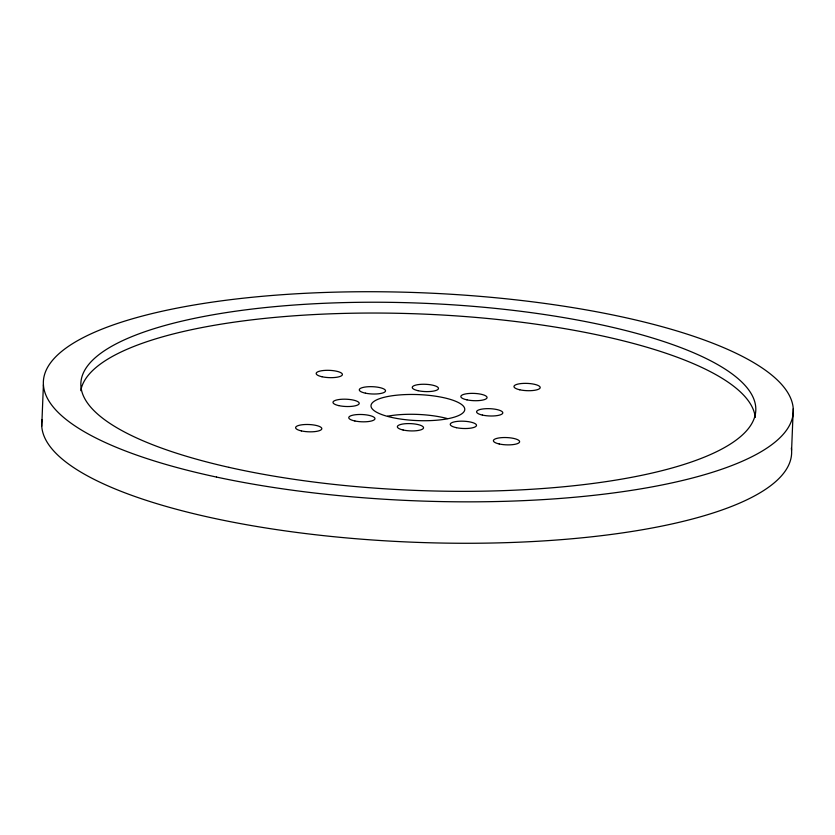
<?xml version="1.0" encoding="UTF-8"?>
<svg xmlns="http://www.w3.org/2000/svg" width="835" height="835" viewBox="0 0 835 835"><rect width="100%" height="100%" fill="white"/><g stroke="black" fill="none" stroke-linecap="round" stroke-linejoin="round"><path stroke-width="1.25" d="M41.75 426.194L43.41 384.768M791.59 450.232L793.25 408.806M80.786 390.686A337.737 93.656 2.3 0 1 421.07 313.991A337.737 93.656 2.3 0 1 755.247 417.448M387.565 416.206A46.906 13.005 2.3 0 1 447.32 418.575M791.361 448.051A375.259 104.062 2.3 0 1 415.579 542.312A375.259 104.062 2.3 0 1 42.063 419.661M391.594 417.396A46.906 13.005 2.3 0 0 464.646 410.267A46.906 13.005 2.3 0 0 397.45 395.122A46.906 13.005 2.3 0 0 391.594 417.396M466.963 399.861A13.13 3.643 2.3 0 0 487.066 397.658A13.13 3.643 2.3 0 0 467.809 393.588A13.13 3.643 2.3 0 0 466.963 399.861M482.369 415.078A13.13 3.643 2.3 0 0 502.785 413.064A13.13 3.643 2.3 0 0 483.924 408.837A13.13 3.643 2.3 0 0 482.369 415.078M456.401 427.677A13.13 3.643 2.3 0 0 476.503 425.464A13.13 3.643 2.3 0 0 457.246 421.393A13.13 3.643 2.3 0 0 456.401 427.677M403.107 430.004A13.13 3.643 2.3 0 0 423.522 427.99A13.13 3.643 2.3 0 0 404.662 423.773A13.13 3.643 2.3 0 0 403.107 430.004M354.865 420.976A13.13 3.643 2.3 0 0 374.967 418.773A13.13 3.643 2.3 0 0 355.72 414.703A13.13 3.643 2.3 0 0 354.865 420.976M338.78 405.612A13.13 3.643 2.3 0 0 359.196 403.597A13.13 3.643 2.3 0 0 340.336 399.37A13.13 3.643 2.3 0 0 338.78 405.612M365.427 393.17A13.13 3.643 2.3 0 0 385.53 390.968A13.13 3.643 2.3 0 0 366.273 386.887A13.13 3.643 2.3 0 0 365.427 393.17M418.043 390.686A13.13 3.643 2.3 0 0 438.458 388.661A13.13 3.643 2.3 0 0 419.598 384.444A13.13 3.643 2.3 0 0 418.043 390.686M499.184 443.959A13.13 3.643 2.3 0 0 519.6 441.934A13.13 3.643 2.3 0 0 500.739 437.717A13.13 3.643 2.3 0 0 499.184 443.959M519.756 389.788A13.13 3.643 2.3 0 0 540.172 387.764A13.13 3.643 2.3 0 0 521.311 383.547A13.13 3.643 2.3 0 0 519.756 389.788M321.966 376.742A13.13 3.643 2.3 0 0 342.381 374.717A13.13 3.643 2.3 0 0 323.521 370.5A13.13 3.643 2.3 0 0 321.966 376.742M301.393 430.912A13.13 3.643 2.3 0 0 321.809 428.887A13.13 3.643 2.3 0 0 302.948 424.671A13.13 3.643 2.3 0 0 301.393 430.912M216.484 477.067A375.259 104.062 2.3 0 0 792.937 415.339A375.259 104.062 2.3 0 0 245.573 297.949A375.259 104.062 2.3 0 0 216.484 477.067M228.936 467.339A337.737 93.656 2.3 0 0 754.934 416.028A337.737 93.656 2.3 0 0 271.124 306.988A337.737 93.656 2.3 0 0 228.936 467.339"/></g></svg>
